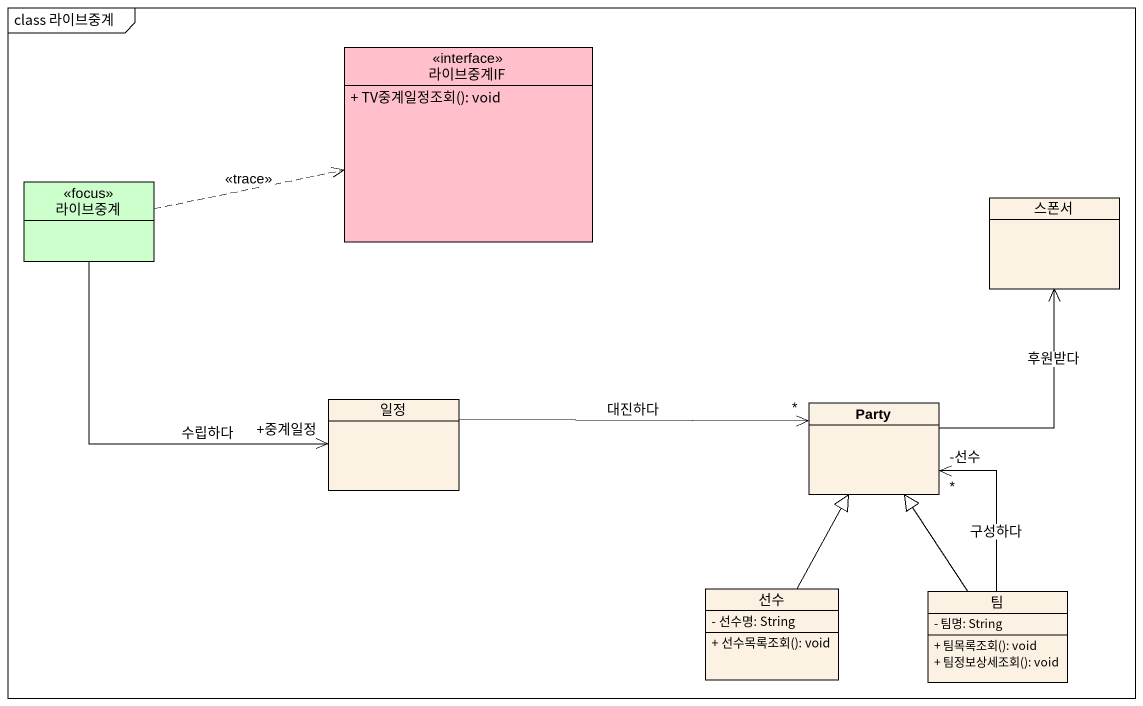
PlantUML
@startuml
mainframe class 라이브중계
hide circle
hide empty members
skinparam classAttributeIconSize 0
interface 라이브중계IF <<interface>> #FFC0CB {
  + TV중계일정조회(): void
}
class 라이브중계 <<focus>> #CCFFCC
class 스폰서
class 일정
class Party
class 선수 {
  - 선수명: String
  + 선수목록조회(): void
}
class 팀 {
  - 팀명: String
  + 팀목록조회(): void
  + 팀정보상세조회(): void
}
라이브중계 .right.> 라이브중계IF : <<trace>>
라이브중계 --> "+중계일정" 일정 : 수립하다
일정 -right-> "*" Party : 대진하다
Party -up-> 스폰서 : 후원받다
선수 -up-|> Party
팀 -up-|> Party
팀 -up-> "-선수\n*" Party : 구성하다
@enduml
